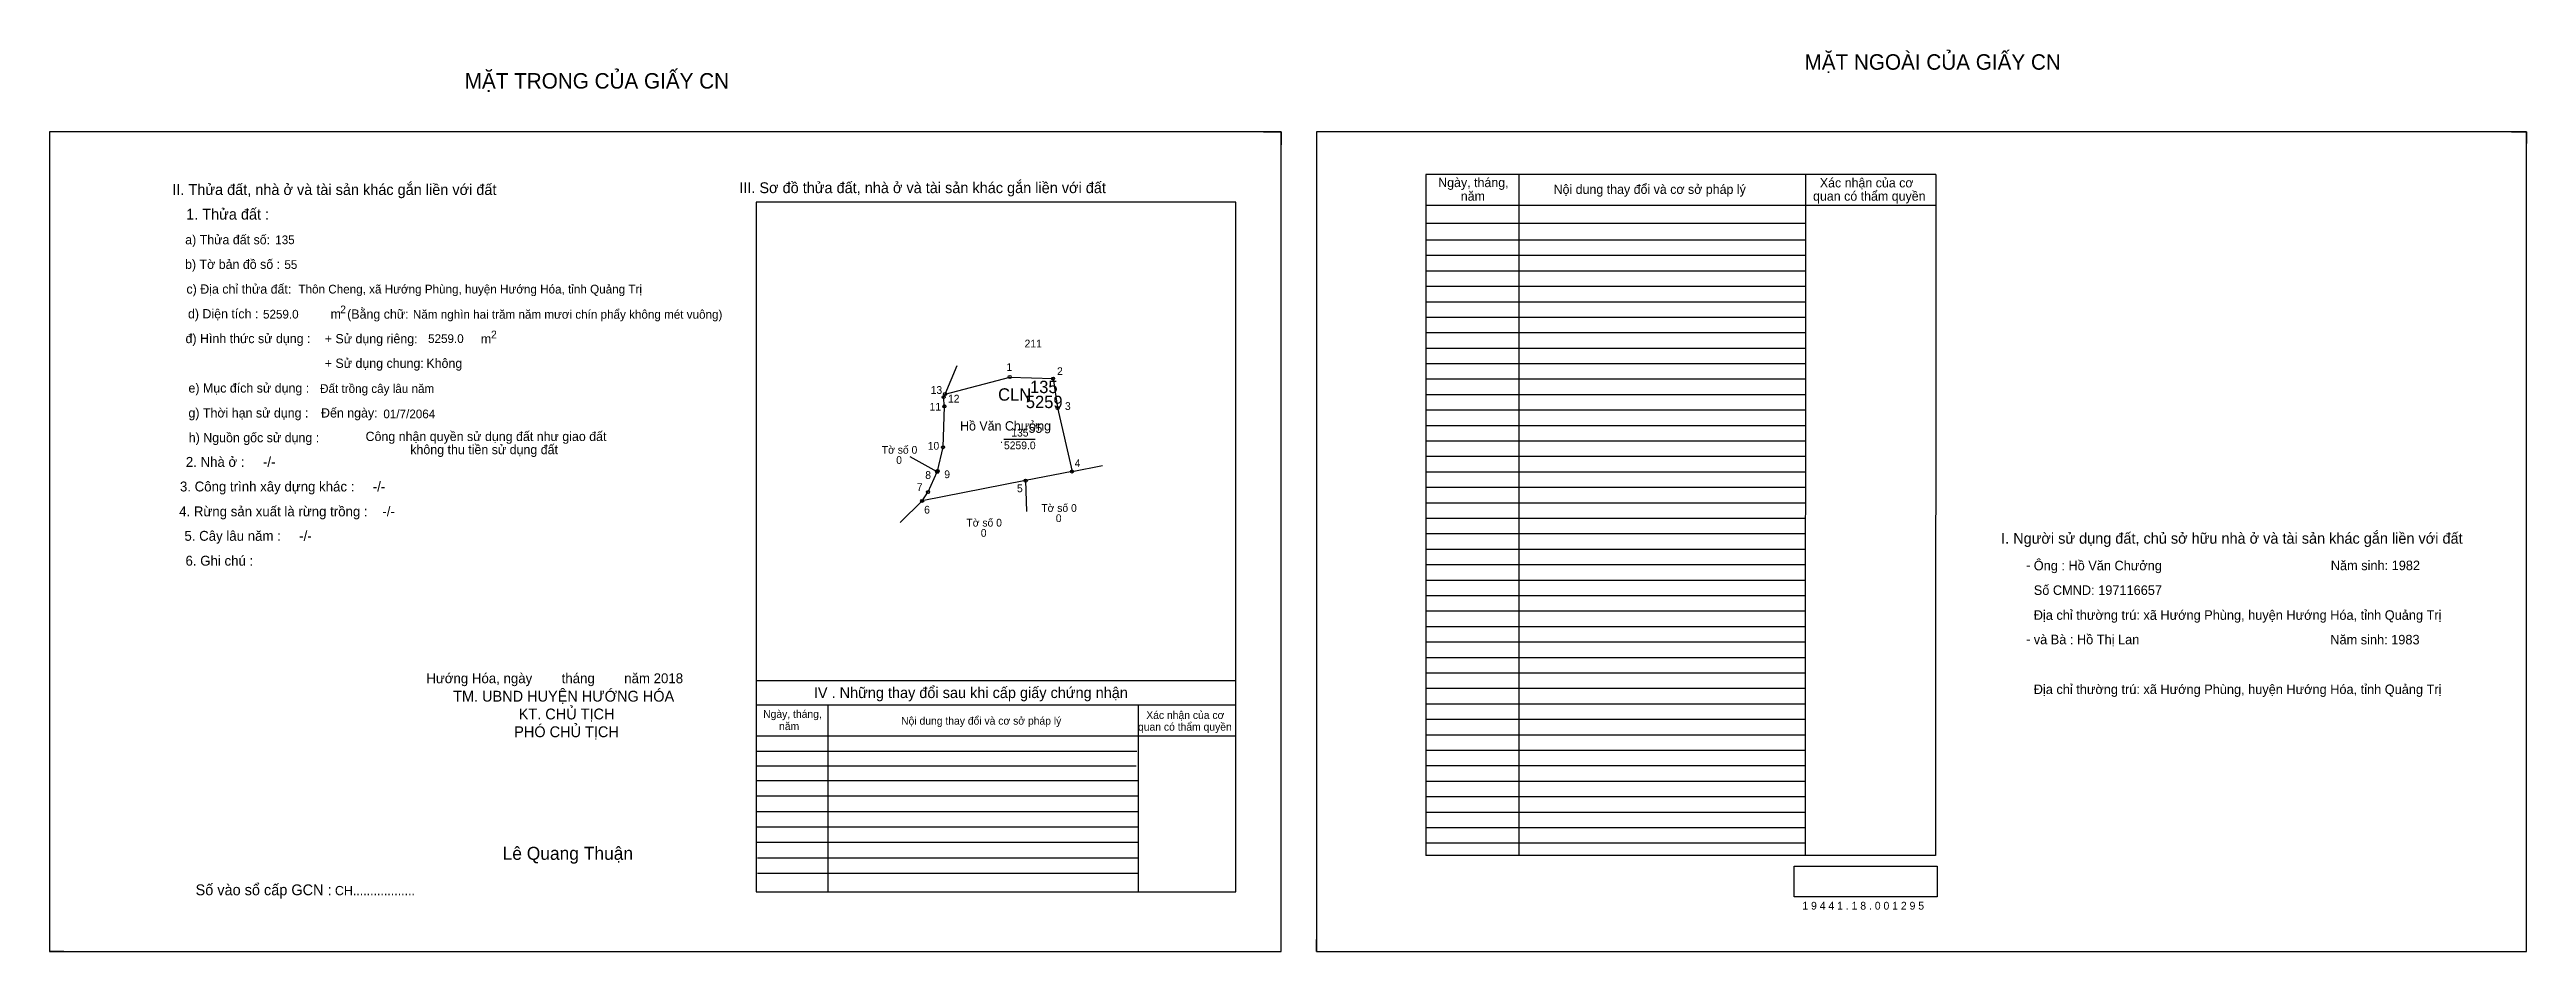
# Model space of a CAD drawing. Extents: x 531418 to 534928, y 1847961 to 1848585.
# Drawn here: x 533327 to 534928, y 1848002 to 1848585 of the extents above.
import ezdxf

# ---------------------------------------------------------------- set-up
doc = ezdxf.new("R2010")
doc.units = 0
for name, color, linetype in [('Default', 7, 'Continuous'), ('Level 10', 7, 'Continuous'), ('Level 11', 7, 'Continuous'), ('Level 13', 7, 'Continuous'), ('Level 2', 7, 'Continuous'), ('Level 27', 7, 'Continuous'), ('Level 3', 7, 'Continuous'), ('Level 36', 7, 'Continuous'), ('Level 4', 7, 'Continuous'), ('Level 5', 7, 'Continuous'), ('Level 55', 7, 'Continuous'), ('Level 6', 7, 'Continuous'), ('Level 7', 7, 'Continuous'), ('Level 8', 7, 'Continuous'), ('Level 9', 7, 'Continuous')]:
    doc.layers.add(name, color=color, linetype=linetype)

msp = doc.modelspace()

# ---------------------------------------------------------------- linework, layer by layer
at = {"layer": 'Level 10'}
for p, q in [((534112.1, 1848531.5), (534123.5, 1848531.5)), ((534123.5, 1848531.5), (534123.5, 1848523.1)), ((534918.9, 1848531.5), (534928.5, 1848531.5)), ((534928.5, 1848531.5), (534928.5, 1848524.1)), ((533327.3, 1848009.3), (533327.3, 1848001.5)), ((534146.3, 1848001.5), (534146.3, 1848009.3)), ((533336.5, 1848001.5), (533327.3, 1848001.5)), ((534146.3, 1848001.5), (534153.3, 1848001.5))]:
    msp.add_line(p, q, dxfattribs=at)
for points in [[(533327.3, 1848001.5), (534123.5, 1848001.5), (534123.5, 1848531.5), (533327.3, 1848531.5)], [(534146.3, 1848001.5), (534928.5, 1848001.5), (534928.5, 1848531.5), (534146.3, 1848531.5)], [(533988.3, 1848311.9), (533958.3, 1848306), (533891.4, 1848292.9), (533895.2, 1848298.7), (533901.1, 1848311.6), (533901.4, 1848312.2), (533904.9, 1848327.6), (533905.8, 1848354), (533905.3, 1848360), (533906.2, 1848362), (533948, 1848373), (533976, 1848372), (533979, 1848353)]]:
    msp.add_lwpolyline(points, close=True, dxfattribs=at)
at = {"layer": 'Level 11'}
for centre in [(533906.2, 1848362), (533948, 1848373), (533976, 1848372), (533905.3, 1848360), (533905.8, 1848354), (533979, 1848353), (533904.9, 1848327.6), (533895.2, 1848298.7), (533901.1, 1848311.6), (533901.4, 1848312.2), (533958.3, 1848306), (533988.3, 1848311.9), (533988.3, 1848311.9), (533891.4, 1848292.9)]:
    msp.add_circle(centre, 1, dxfattribs=at)
at = {"layer": 'Level 27'}
for p, q in [((533906.2, 1848362), (533914, 1848380.4)), ((533901.1, 1848311.6), (533883.6, 1848321.3)), ((533988.3, 1848311.9), (534007.9, 1848315.8)), ((533958.3, 1848306), (533958.9, 1848286)), ((533891.4, 1848292.9), (533877.1, 1848278.9))]:
    msp.add_line(p, q, dxfattribs=at)
at = {"layer": 'Level 6'}
msp.add_lwpolyline([(534455.2, 1848056.6), (534547.6, 1848056.6), (534547.6, 1848036.8), (534455.2, 1848036.8)], close=True, dxfattribs=at)
at = {"layer": 'Level 7'}
for p, q in [((534462.3, 1848461.5), (534217.1, 1848461.5)), ((534462.3, 1848451.5), (534217.1, 1848451.5)), ((534462.3, 1848441.5), (534217.1, 1848441.5)), ((534462.3, 1848431.5), (534217.1, 1848431.5)), ((534462.3, 1848421.5), (534217.1, 1848421.5)), ((534462.3, 1848411.5), (534217.1, 1848411.5)), ((534462.3, 1848401.5), (534217.1, 1848401.5)), ((534462.3, 1848391.5), (534217.1, 1848391.5)), ((534462.3, 1848381.5), (534217.1, 1848381.5)), ((534462.3, 1848371.5), (534217.1, 1848371.5)), ((534462.3, 1848361.5), (534217.1, 1848361.5)), ((534462.3, 1848351.5), (534217.1, 1848351.5)), ((534462.3, 1848341.5), (534217.1, 1848341.5)), ((534462.3, 1848331.5), (534217.1, 1848331.5)), ((534462.3, 1848321.5), (534217.1, 1848321.5)), ((534462.3, 1848311.5), (534217.1, 1848311.5)), ((534462.3, 1848301.5), (534217.1, 1848301.5)), ((534462.3, 1848291.5), (534217.1, 1848291.5)), ((534462.3, 1848281.5), (534217.1, 1848281.5)), ((534462.3, 1848271.5), (534217.1, 1848271.5)), ((534462.3, 1848261.5), (534217.1, 1848261.5)), ((534462.3, 1848251.5), (534217.1, 1848251.5)), ((534462.3, 1848241.5), (534217.1, 1848241.5)), ((534462.3, 1848231.5), (534217.1, 1848231.5)), ((534462.3, 1848221.5), (534217.1, 1848221.5)), ((534462.3, 1848211.5), (534217.1, 1848211.5)), ((534462.3, 1848201.5), (534217.1, 1848201.5)), ((534462.3, 1848191.5), (534217.1, 1848191.5)), ((534462.3, 1848181.5), (534217.1, 1848181.5)), ((534462.3, 1848171.5), (534217.1, 1848171.5)), ((534462.3, 1848161.5), (534217.1, 1848161.5)), ((534462.3, 1848151.5), (534217.1, 1848151.5)), ((534462.3, 1848141.5), (534217.1, 1848141.5)), ((534030.2, 1848130.9), (533784.1, 1848130.9)), ((534029.8, 1848121.4), (533784.1, 1848121.4)), ((534462.3, 1848131.5), (534217.1, 1848131.5)), ((534462.3, 1848121.5), (534217.1, 1848121.5)), ((534031.1, 1848111.9), (533784.1, 1848111.9)), ((534462.3, 1848111.5), (534217.1, 1848111.5)), ((534031.1, 1848101.9), (533784.1, 1848101.9)), ((534031.1, 1848091.9), (533784.1, 1848091.9)), ((534462.3, 1848101.5), (534217.1, 1848101.5)), ((534462.3, 1848091.5), (534217.1, 1848091.5)), ((534031.1, 1848081.9), (533784.1, 1848081.9)), ((534462.3, 1848081.5), (534217.1, 1848081.5)), ((534031.1, 1848071.9), (533784.1, 1848071.9)), ((534031.1, 1848061.9), (533784.9, 1848061.9)), ((534462.3, 1848071.5), (534217.1, 1848071.5)), ((534031.1, 1848051.9), (533784.9, 1848051.9))]:
    msp.add_line(p, q, dxfattribs=at)
at = {"layer": 'Level 8'}
for p, q in [((534546.7, 1848504), (534217.1, 1848504)), ((534217.1, 1848504), (534217.1, 1848063.5)), ((534277.1, 1848504), (534277.1, 1848063.5)), ((534462.4, 1848503.8), (534462.3, 1848063.5)), ((534546.7, 1848504), (534546.5, 1848063.5)), ((534094.1, 1848486.1), (533784.1, 1848486.1)), ((533784.1, 1848486.1), (533784.1, 1848040.1)), ((534094.1, 1848040.1), (534094.1, 1848486.1)), ((534546.7, 1848484), (534217.1, 1848484)), ((534462.3, 1848472.3), (534217.1, 1848472.3)), ((534094.1, 1848176.5), (533784.1, 1848176.5)), ((534094.1, 1848160.8), (533784.1, 1848160.8)), ((533830.4, 1848160.8), (533830.4, 1848040.1)), ((534031.1, 1848160.8), (534031.1, 1848040.1)), ((534094.1, 1848140.8), (533784.1, 1848140.8)), ((534546.5, 1848063.5), (534217.1, 1848063.5)), ((533784.1, 1848040.1), (534094.1, 1848040.1))]:
    msp.add_line(p, q, dxfattribs=at)
at = {"layer": 'Level 9'}
msp.add_line((533944.3, 1848332.9), (533964.4, 1848332.9), dxfattribs=at)

# ---------------------------------------------------------------- texts
at = {"layer": 'Default'}
for s, p in [('e) Mục đích sử dụng :', (533417.1, 1848362.9)), ('g) Thời hạn sử dụng :', (533417.1, 1848346.8)), ('Đến ngày:', (533502.8, 1848346.8)), ('h) Nguồn gốc sử dụng :', (533417.3, 1848330.8)), ('Công nhận quyền sử dụng đất như giao đất', (533531.6, 1848331.6)), ('không thu tiền sử dụng đất', (533560.5, 1848323.1))]:
    msp.add_text(s, height=6, dxfattribs=at).set_placement(p)
at = {"layer": 'Level 13'}
for s, p in [('.', (533941.8, 1848330.4)), ('5259.0', (533944.3, 1848326.3)), ('135', (533949, 1848334.5))]:
    msp.add_text(s, height=5, dxfattribs=at).set_placement(p)
at = {"layer": 'Level 2'}
msp.add_text('Hồ Văn Chưởng', height=6, dxfattribs=at).set_placement((533915.9, 1848338.4))
at = {"layer": 'Level 3'}
msp.add_text('CLN ', height=8, dxfattribs=at).set_placement((533940.5, 1848357.7))
at = {"layer": 'Level 36'}
for s, p in [('211', (533957.6, 1848392.1)), ('Tờ số 0', (533865.3, 1848323.4)), ('0', (533874.6, 1848316.8)), ('Tờ số 0', (533920, 1848276.3)), ('Tờ số 0', (533968.4, 1848285.8)), ('0', (533977.8, 1848279.2)), ('0', (533929.3, 1848269.7))]:
    msp.add_text(s, height=5, dxfattribs=at).set_placement(p)
at = {"layer": 'Level 4'}
msp.add_text('135', height=8, dxfattribs=at).set_placement((533961.1, 1848362.6))
at = {"layer": 'Level 5'}
msp.add_text('5259', height=8, dxfattribs=at).set_placement((533958.4, 1848352.9))
at = {"layer": 'Level 55'}
for s, height, p in [('13', 0.8, (533905.6, 1848362)), ('211', 0.22, (533905.9, 1848361.8)), ('211', 0.22, (533947.8, 1848372.8)), ('1', 0.8, (533947.8, 1848373)), ('2', 0.8, (533975.7, 1848372)), ('211', 0.22, (533975.8, 1848371.8)), ('12', 0.8, (533904.7, 1848360)), ('11', 0.8, (533905.3, 1848354)), ('3', 0.8, (533978.8, 1848353)), ('211', 0.22, (533978.8, 1848352.8)), ('10', 0.8, (533904.3, 1848327.6)), ('7', 0.8, (533894.9, 1848298.7)), ('0', 0.22, (533895.1, 1848298.5)), ('8', 0.8, (533900.9, 1848311.6)), ('9', 0.8, (533901.1, 1848312.2)), ('0', 0.22, (533901.1, 1848311.4)), ('5', 0.8, (533958.1, 1848306)), ('0', 0.22, (533958.2, 1848305.8)), ('0', 0.22, (533958.2, 1848305.8)), ('0', 0.22, (533958.2, 1848305.8)), ('0', 0.22, (533958.2, 1848305.8)), ('4', 0.8, (533988, 1848311.9)), ('211', 0.22, (533988, 1848311.7)), ('0', 0.22, (533988.2, 1848311.7)), ('0', 0.22, (533988.2, 1848311.7)), ('6', 0.8, (533891.1, 1848292.9)), ('0', 0.22, (533891.3, 1848292.7)), ('0', 0.22, (533891.3, 1848292.7)), ('0', 0.22, (533891.3, 1848292.7))]:
    msp.add_text(s, height=height, dxfattribs=at).set_placement(p)
at = {"layer": 'Level 6'}
for s, height, p in [('135', 5.63, (533473.2, 1848458.9)), ('55', 5.63, (533479.1, 1848442.9)), ('Thôn Cheng, xã Hướng Phùng, huyện Hướng Hóa, tỉnh Quảng Trị', 5.64, (533488.2, 1848427)), ('5259.0', 5.63, (533465.3, 1848410.8)), ('Năm nghìn hai trăm năm mươi chín phẩy không mét vuông)', 5.632, (533562.2, 1848410.7)), ('5259.0', 5.63, (533572, 1848395)), ('Đất trồng cây lâu năm', 5.64, (533502.2, 1848362.7)), ('01/7/2064', 5.64, (533543.1, 1848346.3)), ('Ông : Hồ Văn Chưởng', 6.16, (534610, 1848248)), ('Năm sinh: 1982', 6.16, (534802, 1848248.1)), ('Số CMND: 197116657', 6.16, (534610, 1848232.1)), ('Địa chỉ thường trú: xã Hướng Phùng, huyện Hướng Hóa, tỉnh Quảng Trị', 6.16, (534610, 1848216)), ('và Bà : Hồ Thị Lan', 6.16, (534610, 1848200.2)), ('Năm sinh: 1983', 6.16, (534801.7, 1848200.1)), ('Địa chỉ thường trú: xã Hướng Phùng, huyện Hướng Hóa, tỉnh Quảng Trị', 6.16, (534610, 1848168)), ('1 9 4 4 1 . 1 8 . 0 0 1 2 9 5', 5.04, (534460.4, 1848028.6))]:
    msp.add_text(s, height=height, dxfattribs=at).set_placement(p)
at = {"layer": 'Level 7'}
for s, height, p in [('MẶT TRONG CỦA GIẤY CN', 10, (533595.7, 1848559.5)), ('MẶT NGOÀI CỦA GIẤY CN', 10, (534461.8, 1848571.7)), ('II. Thửa đất, nhà ở và tài sản khác gắn liền với đất', 7, (533406.7, 1848490.7)), ('III. Sơ đồ thửa đất, nhà ở và tài sản khác gắn liền với đất', 7, (533773.2, 1848491.9)), ('Ngày, tháng,', 6, (534225, 1848495.8)), ('năm', 6, (534239.6, 1848487)), ('Nội dung thay đổi và cơ sở pháp lý', 6, (534299.6, 1848491.4)), (' quan có thẩm quyền', 6, (534465.1, 1848487)), ('Xác nhận của cơ', 6, (534471.7, 1848495.6)), ('1. Thửa đất :', 7, (533415.6, 1848474.8)), ('a) Thửa đất số:', 6, (533415, 1848458.8)), ('b) Tờ bản đồ số :', 6, (533414.9, 1848442.9)), ('c) Địa chỉ thửa đất:', 6, (533415.8, 1848426.9)), ('d) Diện tích :', 6, (533416.8, 1848410.9)), ('m', 6, (533509, 1848410.8)), ('2', 5, (533515.2, 1848414.2)), ('(Bằng chữ:', 6, (533519.7, 1848410.7)), ('đ) Hình thức sử dụng :', 6, (533415.2, 1848394.9)), ('+ Sử dụng riêng:', 6, (533505.2, 1848394.8)), ('m', 6, (533606.1, 1848394.7)), ('2', 5, (533612.7, 1848398)), ('+ Sử dụng chung:', 6, (533505.2, 1848378.9)), ('Không', 6, (533570.9, 1848378.9)), ('55', 6, (533960.2, 1848336.9)), ('2. Nhà ở :     -/-', 6.4, (533415.4, 1848314.9)), ('3. Công trình xây dựng khác :     -/-', 6.4, (533411.6, 1848299)), ('4. Rừng sản xuất là rừng trồng :    -/-', 6.4, (533411.1, 1848282.9)), ('5. Cây lâu năm :     -/-', 6.4, (533414.5, 1848267.1)), ('I. Người sử dụng đất, chủ sở hữu nhà ở và tài sản khác gắn liền với đất', 7, (534588.9, 1848265.2)), ('6. Ghi chú :', 6.4, (533415.2, 1848251)), ('-', 6.4, (534605, 1848248.2)), ('-', 6.4, (534605, 1848200.4)), ('Hướng Hóa, ngày        tháng        năm 2018', 6.4, (533570.9, 1848175)), ('TM. UBND HUYỆN HƯỚNG HÓA', 7, (533588.2, 1848163.1)), ('IV . Những thay đổi sau khi cấp giấy chứng nhận', 7, (533821.4, 1848165.4)), ('KT. CHỦ TỊCH', 7, (533630.6, 1848151.6)), ('Ngày, tháng,', 5, (533788.6, 1848152.6)), ('Nội dung thay đổi và cơ sở pháp lý', 5, (533877.8, 1848148.2)), ('Xác nhận của cơ', 5, (534036.3, 1848151.9)), ('PHÓ CHỦ TỊCH', 7, (533627.7, 1848140.1)), ('năm', 5, (533798.9, 1848144.7)), (' quan có thẩm quyền', 5, (534029.1, 1848144.3)), ('Lê Quang Thuận', 8.4, (533620.2, 1848060.8)), ('Số vào sổ cấp GCN :', 7, (533421.7, 1848037.9)), ('CH..................', 6, (533511.8, 1848037.9))]:
    msp.add_text(s, height=height, dxfattribs=at).set_placement(p)
at = {"layer": 'Level 9'}
for s, p in [('1', (533945.9, 1848376.9)), ('2', (533978.6, 1848374.3)), ('13', (533896.9, 1848362.1)), ('12', (533908.1, 1848356.5)), ('11', (533896.2, 1848351.3)), ('3', (533983.7, 1848351.7)), ('10', (533895, 1848326)), ('4', (533990, 1848314.8)), ('7', (533887.9, 1848299.3)), ('8', (533893.4, 1848307.1)), ('9', (533905.7, 1848307.6)), ('5', (533952.7, 1848298.5)), ('6', (533892.7, 1848284.7))]:
    msp.add_text(s, height=5, dxfattribs=at).set_placement(p)

doc.saveas('drawing.dxf')
